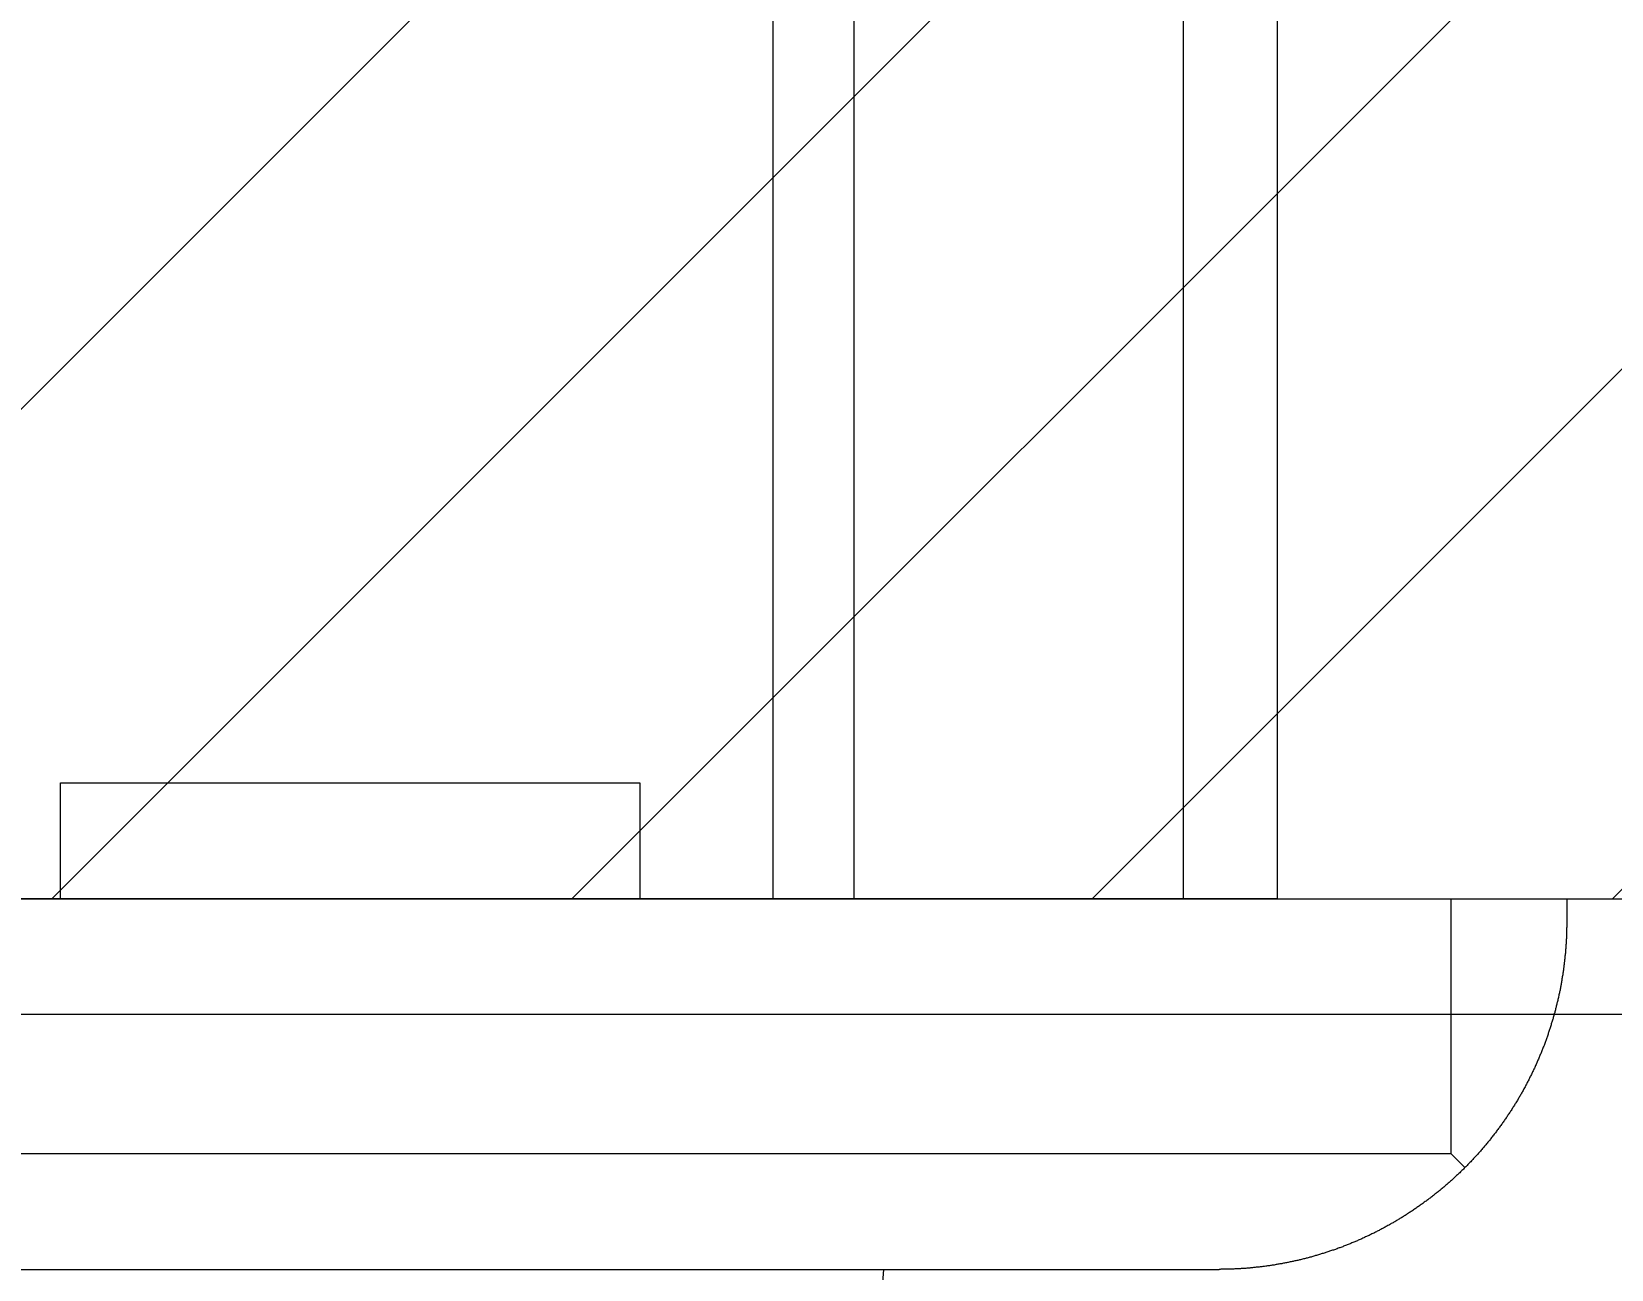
# Model space of a CAD drawing. Header units: millimetres. Extents: x -853320 to 19484, y -510814 to 9708.
# Drawn here: x 14288.6 to 14302.24, y 3745.61 to 3756.3 of the extents above; entities that cross this region are included whole.
import ezdxf

# ---------------------------------------------------------------- set-up
doc = ezdxf.new("R2010")
doc.units = ezdxf.units.MM
doc.linetypes.add('BEARBEITUNGEN', pattern=[0])
doc.linetypes.add('NASCOSTA', pattern=[9.525, 6.35, -3.175])
doc.layers.add('DS_ST_quote 1_50', color=7, linetype='Continuous')
for name, color, linetype, lineweight in [('F_ARREDI', 7, 'Continuous', 5), ('F_FERRAMENTA', 253, 'Continuous', 5), ('F_Guide', 1, 'Continuous', 9), ('F_MULTI laminato OPACO', 1, 'Continuous', 5), ('F_Proiezioni', 253, 'NASCOSTA', 9)]:
    doc.layers.add(name, color=color, linetype=linetype, lineweight=lineweight)
doc.styles.add('ARIAL', font='arial.ttf')
doc.dimstyles.new('ISO-100', dxfattribs={"dimtxt": 100, "dimasz": 5, "dimexe": 0.25, "dimexo": 6, "dimgap": 6, "dimtad": 1, "dimtxsty": 'ARIAL', "dimblk": 'ARCHTICK', "dimcen": 2.5, "dimdle": 15, "dimse1": 1, "dimse2": 1, "dimclrd": 256, "dimclre": 256, "dimclrt": 256, "dimadec": 0, "dimazin": 0, "dimtfac": 1, "dimtmove": 0, "dimatfit": 3, "dimldrblk": 'ARCHTICK', "dimfxl": 1, "dimlwd": -1, "dimlwe": -1, "dimarcsym": 0})

# ---------------------------------------------------------------- blocks, each defined once
blk = doc.blocks.new('CERNIERA_batttuta_pianta')
at = {"layer": 'F_FERRAMENTA'}
for p, q in [((813219.414, 528416.163), (813218.569, 528426.657)), ((813206.311, 528416.163), (813222.311, 528416.163)), ((813222.319, 528416.163), (813222.311, 528416.163)), ((813222.327, 528416.162), (813222.319, 528416.163)), ((813222.335, 528416.162), (813222.327, 528416.162)), ((813222.343, 528416.162), (813222.335, 528416.162)), ((813222.351, 528416.162), (813222.343, 528416.162)), ((813222.359, 528416.162), (813222.351, 528416.162)), ((813222.366, 528416.162), (813222.359, 528416.162)), ((813222.374, 528416.162), (813222.366, 528416.162)), ((813222.382, 528416.162), (813222.374, 528416.162)), ((813222.39, 528416.161), (813222.382, 528416.162)), ((813222.398, 528416.161), (813222.39, 528416.161)), ((813222.406, 528416.161), (813222.398, 528416.161)), ((813222.414, 528416.161), (813222.406, 528416.161)), ((813222.422, 528416.16), (813222.414, 528416.161)), ((813222.43, 528416.16), (813222.422, 528416.16)), ((813222.438, 528416.16), (813222.43, 528416.16)), ((813222.446, 528416.159), (813222.438, 528416.16)), ((813222.454, 528416.159), (813222.446, 528416.159)), ((813222.462, 528416.159), (813222.454, 528416.159)), ((813222.47, 528416.158), (813222.462, 528416.159)), ((813222.478, 528416.158), (813222.47, 528416.158)), ((813222.486, 528416.157), (813222.478, 528416.158)), ((813222.494, 528416.157), (813222.486, 528416.157)), ((813222.502, 528416.156), (813222.494, 528416.157)), ((813222.51, 528416.156), (813222.502, 528416.156)), ((813222.518, 528416.155), (813222.51, 528416.156)), ((813222.526, 528416.155), (813222.518, 528416.155)), ((813222.534, 528416.154), (813222.526, 528416.155)), ((813222.542, 528416.154), (813222.534, 528416.154)), ((813222.551, 528416.153), (813222.542, 528416.154)), ((813222.559, 528416.152), (813222.551, 528416.153)), ((813222.567, 528416.152), (813222.559, 528416.152)), ((813222.575, 528416.151), (813222.567, 528416.152)), ((813222.583, 528416.15), (813222.575, 528416.151)), ((813222.591, 528416.149), (813222.583, 528416.15)), ((813222.599, 528416.149), (813222.591, 528416.149)), ((813222.607, 528416.148), (813222.599, 528416.149)), ((813222.615, 528416.147), (813222.607, 528416.148)), ((813222.623, 528416.146), (813222.615, 528416.147)), ((813222.631, 528416.145), (813222.623, 528416.146)), ((813222.639, 528416.144), (813222.631, 528416.145)), ((813222.648, 528416.144), (813222.639, 528416.144)), ((813222.656, 528416.143), (813222.648, 528416.144)), ((813222.664, 528416.142), (813222.656, 528416.143)), ((813222.672, 528416.141), (813222.664, 528416.142)), ((813222.68, 528416.14), (813222.672, 528416.141)), ((813222.688, 528416.139), (813222.68, 528416.14)), ((813222.696, 528416.138), (813222.688, 528416.139)), ((813222.704, 528416.137), (813222.696, 528416.138)), ((813222.713, 528416.136), (813222.704, 528416.137)), ((813222.721, 528416.134), (813222.713, 528416.136)), ((813222.729, 528416.133), (813222.721, 528416.134)), ((813222.737, 528416.132), (813222.729, 528416.133)), ((813222.745, 528416.131), (813222.737, 528416.132)), ((813222.753, 528416.13), (813222.745, 528416.131)), ((813222.761, 528416.129), (813222.753, 528416.13)), ((813222.77, 528416.127), (813222.761, 528416.129)), ((813222.778, 528416.126), (813222.77, 528416.127)), ((813222.786, 528416.125), (813222.778, 528416.126)), ((813222.794, 528416.123), (813222.786, 528416.125)), ((813222.802, 528416.122), (813222.794, 528416.123)), ((813222.81, 528416.121), (813222.802, 528416.122)), ((813222.818, 528416.119), (813222.81, 528416.121)), ((813222.827, 528416.118), (813222.818, 528416.119)), ((813222.835, 528416.116), (813222.827, 528416.118)), ((813222.843, 528416.115), (813222.835, 528416.116)), ((813222.851, 528416.114), (813222.843, 528416.115)), ((813222.859, 528416.112), (813222.851, 528416.114)), ((813222.867, 528416.11), (813222.859, 528416.112)), ((813222.876, 528416.109), (813222.867, 528416.11)), ((813222.884, 528416.107), (813222.876, 528416.109)), ((813222.892, 528416.106), (813222.884, 528416.107)), ((813222.9, 528416.104), (813222.892, 528416.106)), ((813222.908, 528416.103), (813222.9, 528416.104)), ((813222.916, 528416.101), (813222.908, 528416.103)), ((813222.924, 528416.099), (813222.916, 528416.101)), ((813222.933, 528416.097), (813222.924, 528416.099)), ((813222.941, 528416.096), (813222.933, 528416.097)), ((813222.949, 528416.094), (813222.941, 528416.096)), ((813222.957, 528416.092), (813222.949, 528416.094)), ((813222.965, 528416.09), (813222.957, 528416.092)), ((813222.973, 528416.088), (813222.965, 528416.09)), ((813222.982, 528416.087), (813222.973, 528416.088)), ((813222.99, 528416.085), (813222.982, 528416.087)), ((813222.998, 528416.083), (813222.99, 528416.085)), ((813223.006, 528416.081), (813222.998, 528416.083)), ((813223.014, 528416.079), (813223.006, 528416.081)), ((813223.022, 528416.077), (813223.014, 528416.079)), ((813223.03, 528416.075), (813223.022, 528416.077)), ((813223.039, 528416.073), (813223.03, 528416.075)), ((813223.047, 528416.071), (813223.039, 528416.073)), ((813223.055, 528416.069), (813223.047, 528416.071)), ((813223.063, 528416.067), (813223.055, 528416.069)), ((813223.071, 528416.065), (813223.063, 528416.067)), ((813223.079, 528416.062), (813223.071, 528416.065)), ((813223.087, 528416.06), (813223.079, 528416.062)), ((813223.095, 528416.058), (813223.087, 528416.06)), ((813223.104, 528416.056), (813223.095, 528416.058)), ((813223.112, 528416.054), (813223.104, 528416.056)), ((813223.12, 528416.051), (813223.112, 528416.054)), ((813223.128, 528416.049), (813223.12, 528416.051)), ((813223.136, 528416.047), (813223.128, 528416.049)), ((813223.144, 528416.044), (813223.136, 528416.047)), ((813223.152, 528416.042), (813223.144, 528416.044)), ((813223.16, 528416.04), (813223.152, 528416.042)), ((813223.168, 528416.037), (813223.16, 528416.04)), ((813223.177, 528416.035), (813223.168, 528416.037)), ((813223.185, 528416.032), (813223.177, 528416.035)), ((813223.193, 528416.03), (813223.185, 528416.032)), ((813223.201, 528416.027), (813223.193, 528416.03)), ((813223.209, 528416.025), (813223.201, 528416.027)), ((813223.217, 528416.022), (813223.209, 528416.025)), ((813223.225, 528416.02), (813223.217, 528416.022)), ((813223.233, 528416.017), (813223.225, 528416.02)), ((813223.241, 528416.015), (813223.233, 528416.017)), ((813223.249, 528416.012), (813223.241, 528416.015)), ((813223.257, 528416.009), (813223.249, 528416.012)), ((813223.265, 528416.007), (813223.257, 528416.009)), ((813223.273, 528416.004), (813223.265, 528416.007)), ((813223.281, 528416.001), (813223.273, 528416.004)), ((813223.289, 528415.998), (813223.281, 528416.001)), ((813223.297, 528415.996), (813223.289, 528415.998)), ((813223.306, 528415.993), (813223.297, 528415.996)), ((813223.314, 528415.99), (813223.306, 528415.993)), ((813223.322, 528415.987), (813223.314, 528415.99)), ((813223.33, 528415.984), (813223.322, 528415.987)), ((813223.338, 528415.981), (813223.33, 528415.984)), ((813223.346, 528415.978), (813223.338, 528415.981)), ((813223.354, 528415.976), (813223.346, 528415.978)), ((813223.362, 528415.973), (813223.354, 528415.976)), ((813223.37, 528415.97), (813223.362, 528415.973)), ((813223.378, 528415.967), (813223.37, 528415.97)), ((813223.385, 528415.963), (813223.378, 528415.967)), ((813223.393, 528415.96), (813223.385, 528415.963)), ((813223.401, 528415.957), (813223.393, 528415.96)), ((813223.409, 528415.954), (813223.401, 528415.957)), ((813223.417, 528415.951), (813223.409, 528415.954)), ((813223.425, 528415.948), (813223.417, 528415.951)), ((813223.433, 528415.945), (813223.425, 528415.948)), ((813223.441, 528415.942), (813223.433, 528415.945)), ((813223.449, 528415.938), (813223.441, 528415.942)), ((813223.457, 528415.935), (813223.449, 528415.938)), ((813223.465, 528415.932), (813223.457, 528415.935)), ((813223.473, 528415.928), (813223.465, 528415.932)), ((813223.481, 528415.925), (813223.473, 528415.928)), ((813223.489, 528415.922), (813223.481, 528415.925)), ((813223.496, 528415.918), (813223.489, 528415.922)), ((813223.504, 528415.915), (813223.496, 528415.918)), ((813223.512, 528415.912), (813223.504, 528415.915)), ((813223.52, 528415.908), (813223.512, 528415.912)), ((813223.528, 528415.905), (813223.52, 528415.908)), ((813223.536, 528415.901), (813223.528, 528415.905)), ((813223.544, 528415.898), (813223.536, 528415.901)), ((813223.551, 528415.894), (813223.544, 528415.898)), ((813223.559, 528415.891), (813223.551, 528415.894)), ((813223.567, 528415.887), (813223.559, 528415.891)), ((813223.575, 528415.883), (813223.567, 528415.887)), ((813223.583, 528415.88), (813223.575, 528415.883)), ((813223.59, 528415.876), (813223.583, 528415.88)), ((813223.598, 528415.872), (813223.59, 528415.876)), ((813223.606, 528415.869), (813223.598, 528415.872)), ((813223.614, 528415.865), (813223.606, 528415.869)), ((813223.621, 528415.861), (813223.614, 528415.865)), ((813223.629, 528415.857), (813223.621, 528415.861)), ((813223.637, 528415.854), (813223.629, 528415.857)), ((813223.645, 528415.85), (813223.637, 528415.854)), ((813223.652, 528415.846), (813223.645, 528415.85)), ((813223.66, 528415.842), (813223.652, 528415.846)), ((813223.668, 528415.838), (813223.66, 528415.842)), ((813223.675, 528415.834), (813223.668, 528415.838)), ((813223.683, 528415.83), (813223.675, 528415.834)), ((813223.691, 528415.826), (813223.683, 528415.83)), ((813223.698, 528415.822), (813223.691, 528415.826)), ((813223.706, 528415.818), (813223.698, 528415.822)), ((813223.714, 528415.814), (813223.706, 528415.818)), ((813223.721, 528415.81), (813223.714, 528415.814)), ((813223.729, 528415.806), (813223.721, 528415.81)), ((813223.737, 528415.802), (813223.729, 528415.806)), ((813223.744, 528415.798), (813223.737, 528415.802)), ((813223.752, 528415.794), (813223.744, 528415.798)), ((813223.759, 528415.79), (813223.752, 528415.794)), ((813223.767, 528415.785), (813223.759, 528415.79)), ((813223.775, 528415.781), (813223.767, 528415.785)), ((813223.782, 528415.777), (813223.775, 528415.781)), ((813223.79, 528415.773), (813223.782, 528415.777)), ((813223.797, 528415.768), (813223.79, 528415.773)), ((813223.805, 528415.764), (813223.797, 528415.768)), ((813223.812, 528415.76), (813223.805, 528415.764)), ((813223.82, 528415.755), (813223.812, 528415.76)), ((813223.827, 528415.751), (813223.82, 528415.755)), ((813223.835, 528415.747), (813223.827, 528415.751)), ((813223.842, 528415.742), (813223.835, 528415.747)), ((813223.85, 528415.738), (813223.842, 528415.742)), ((813223.857, 528415.733), (813223.85, 528415.738)), ((813223.865, 528415.729), (813223.857, 528415.733)), ((813223.872, 528415.724), (813223.865, 528415.729)), ((813223.879, 528415.72), (813223.872, 528415.724)), ((813223.887, 528415.715), (813223.879, 528415.72)), ((813223.894, 528415.711), (813223.887, 528415.715)), ((813223.902, 528415.706), (813223.894, 528415.711)), ((813223.909, 528415.701), (813223.902, 528415.706)), ((813223.916, 528415.697), (813223.909, 528415.701)), ((813223.924, 528415.692), (813223.916, 528415.697)), ((813223.931, 528415.687), (813223.924, 528415.692)), ((813223.938, 528415.683), (813223.931, 528415.687)), ((813223.946, 528415.678), (813223.938, 528415.683)), ((813223.953, 528415.673), (813223.946, 528415.678)), ((813223.96, 528415.668), (813223.953, 528415.673)), ((813223.968, 528415.664), (813223.96, 528415.668)), ((813223.975, 528415.659), (813223.968, 528415.664)), ((813223.982, 528415.654), (813223.975, 528415.659)), ((813223.989, 528415.649), (813223.982, 528415.654)), ((813223.997, 528415.644), (813223.989, 528415.649)), ((813224.004, 528415.639), (813223.997, 528415.644)), ((813224.011, 528415.634), (813224.004, 528415.639)), ((813224.018, 528415.629), (813224.011, 528415.634)), ((813224.025, 528415.624), (813224.018, 528415.629)), ((813224.033, 528415.619), (813224.025, 528415.624)), ((813224.04, 528415.614), (813224.033, 528415.619)), ((813224.047, 528415.609), (813224.04, 528415.614)), ((813224.054, 528415.604), (813224.047, 528415.609)), ((813224.061, 528415.599), (813224.054, 528415.604)), ((813224.068, 528415.594), (813224.061, 528415.599)), ((813224.075, 528415.589), (813224.068, 528415.594)), ((813224.082, 528415.584), (813224.075, 528415.589)), ((813224.09, 528415.578), (813224.082, 528415.584)), ((813224.097, 528415.573), (813224.09, 528415.578)), ((813224.104, 528415.568), (813224.097, 528415.573)), ((813224.111, 528415.563), (813224.104, 528415.568)), ((813224.118, 528415.557), (813224.111, 528415.563)), ((813224.125, 528415.552), (813224.118, 528415.557)), ((813224.132, 528415.547), (813224.125, 528415.552)), ((813224.139, 528415.541), (813224.132, 528415.547)), ((813224.146, 528415.536), (813224.139, 528415.541)), ((813224.153, 528415.531), (813224.146, 528415.536)), ((813224.16, 528415.525), (813224.153, 528415.531)), ((813224.167, 528415.52), (813224.16, 528415.525)), ((813224.173, 528415.514), (813224.167, 528415.52)), ((813224.18, 528415.509), (813224.173, 528415.514)), ((813224.187, 528415.503), (813224.18, 528415.509)), ((813224.194, 528415.498), (813224.187, 528415.503)), ((813224.201, 528415.492), (813224.194, 528415.498)), ((813224.208, 528415.487), (813224.201, 528415.492)), ((813224.215, 528415.481), (813224.208, 528415.487)), ((813224.221, 528415.476), (813224.215, 528415.481)), ((813224.228, 528415.47), (813224.221, 528415.476)), ((813224.235, 528415.464), (813224.228, 528415.47)), ((813224.242, 528415.459), (813224.235, 528415.464)), ((813224.249, 528415.453), (813224.242, 528415.459)), ((813224.255, 528415.447), (813224.249, 528415.453)), ((813224.262, 528415.441), (813224.255, 528415.447)), ((813224.269, 528415.436), (813224.262, 528415.441)), ((813224.276, 528415.43), (813224.269, 528415.436)), ((813224.282, 528415.424), (813224.276, 528415.43)), ((813224.289, 528415.418), (813224.282, 528415.424)), ((813224.296, 528415.412), (813224.289, 528415.418)), ((813224.302, 528415.406), (813224.296, 528415.412)), ((813224.309, 528415.401), (813224.302, 528415.406)), ((813224.316, 528415.395), (813224.309, 528415.401)), ((813224.311, 528415.163), (813224.432, 528415.284)), ((813224.322, 528415.389), (813224.316, 528415.395)), ((813224.329, 528415.383), (813224.322, 528415.389)), ((813224.335, 528415.377), (813224.329, 528415.383)), ((813224.342, 528415.371), (813224.335, 528415.377)), ((813224.348, 528415.365), (813224.342, 528415.371)), ((813224.355, 528415.359), (813224.348, 528415.365)), ((813224.361, 528415.352), (813224.355, 528415.359)), ((813224.368, 528415.346), (813224.361, 528415.352)), ((813224.374, 528415.34), (813224.368, 528415.346)), ((813224.381, 528415.334), (813224.374, 528415.34)), ((813224.387, 528415.328), (813224.381, 528415.334)), ((813224.394, 528415.322), (813224.387, 528415.328)), ((813224.4, 528415.315), (813224.394, 528415.322)), ((813224.407, 528415.309), (813224.4, 528415.315)), ((813224.413, 528415.303), (813224.407, 528415.309)), ((813224.42, 528415.297), (813224.413, 528415.303)), ((813224.426, 528415.29), (813224.42, 528415.297)), ((813224.432, 528415.284), (813224.426, 528415.29)), ((813224.439, 528415.278), (813224.432, 528415.284)), ((813224.445, 528415.271), (813224.439, 528415.278)), ((813224.451, 528415.265), (813224.445, 528415.271)), ((813224.458, 528415.258), (813224.451, 528415.265)), ((813204.311, 528415.163), (813224.311, 528415.163)), ((813224.311, 528412.963), (813224.311, 528415.163)), ((813224.464, 528415.252), (813224.458, 528415.258)), ((813224.47, 528415.245), (813224.464, 528415.252)), ((813224.476, 528415.239), (813224.47, 528415.245)), ((813224.482, 528415.233), (813224.476, 528415.239)), ((813224.489, 528415.226), (813224.482, 528415.233)), ((813224.495, 528415.22), (813224.489, 528415.226)), ((813224.501, 528415.213), (813224.495, 528415.22)), ((813224.507, 528415.207), (813224.501, 528415.213)), ((813224.513, 528415.2), (813224.507, 528415.207)), ((813224.519, 528415.193), (813224.513, 528415.2)), ((813224.525, 528415.187), (813224.519, 528415.193)), ((813224.531, 528415.18), (813224.525, 528415.187)), ((813224.537, 528415.174), (813224.531, 528415.18)), ((813224.543, 528415.167), (813224.537, 528415.174)), ((813224.549, 528415.16), (813224.543, 528415.167)), ((813224.555, 528415.154), (813224.549, 528415.16)), ((813224.561, 528415.147), (813224.555, 528415.154)), ((813224.567, 528415.141), (813224.561, 528415.147)), ((813224.572, 528415.134), (813224.567, 528415.141)), ((813224.578, 528415.127), (813224.572, 528415.134)), ((813224.584, 528415.12), (813224.578, 528415.127)), ((813224.59, 528415.114), (813224.584, 528415.12)), ((813224.596, 528415.107), (813224.59, 528415.114)), ((813224.601, 528415.1), (813224.596, 528415.107)), ((813224.607, 528415.093), (813224.601, 528415.1)), ((813224.613, 528415.087), (813224.607, 528415.093)), ((813224.618, 528415.08), (813224.613, 528415.087)), ((813224.624, 528415.073), (813224.618, 528415.08)), ((813224.63, 528415.066), (813224.624, 528415.073)), ((813224.635, 528415.059), (813224.63, 528415.066)), ((813224.641, 528415.053), (813224.635, 528415.059)), ((813224.646, 528415.046), (813224.641, 528415.053)), ((813224.652, 528415.039), (813224.646, 528415.046)), ((813224.657, 528415.032), (813224.652, 528415.039)), ((813224.663, 528415.025), (813224.657, 528415.032)), ((813224.668, 528415.018), (813224.663, 528415.025)), ((813224.674, 528415.011), (813224.668, 528415.018)), ((813224.679, 528415.004), (813224.674, 528415.011)), ((813224.685, 528414.997), (813224.679, 528415.004)), ((813224.69, 528414.99), (813224.685, 528414.997)), ((813224.695, 528414.983), (813224.69, 528414.99)), ((813224.701, 528414.976), (813224.695, 528414.983)), ((813224.706, 528414.969), (813224.701, 528414.976)), ((813224.711, 528414.962), (813224.706, 528414.969)), ((813224.716, 528414.955), (813224.711, 528414.962)), ((813224.722, 528414.948), (813224.716, 528414.955)), ((813224.727, 528414.941), (813224.722, 528414.948)), ((813224.732, 528414.934), (813224.727, 528414.941)), ((813224.737, 528414.927), (813224.732, 528414.934)), ((813224.742, 528414.92), (813224.737, 528414.927)), ((813224.747, 528414.913), (813224.742, 528414.92)), ((813224.753, 528414.906), (813224.747, 528414.913)), ((813224.758, 528414.899), (813224.753, 528414.906)), ((813224.763, 528414.891), (813224.758, 528414.899)), ((813224.768, 528414.884), (813224.763, 528414.891)), ((813224.773, 528414.877), (813224.768, 528414.884)), ((813224.778, 528414.87), (813224.773, 528414.877)), ((813224.783, 528414.863), (813224.778, 528414.87)), ((813224.788, 528414.855), (813224.783, 528414.863)), ((813224.793, 528414.848), (813224.788, 528414.855)), ((813224.797, 528414.841), (813224.793, 528414.848)), ((813224.802, 528414.834), (813224.797, 528414.841)), ((813224.807, 528414.826), (813224.802, 528414.834)), ((813224.812, 528414.819), (813224.807, 528414.826)), ((813224.817, 528414.812), (813224.812, 528414.819)), ((813224.822, 528414.805), (813224.817, 528414.812)), ((813224.826, 528414.797), (813224.822, 528414.805)), ((813224.831, 528414.79), (813224.826, 528414.797)), ((813224.836, 528414.783), (813224.831, 528414.79)), ((813224.841, 528414.775), (813224.836, 528414.783)), ((813224.845, 528414.768), (813224.841, 528414.775)), ((813224.85, 528414.761), (813224.845, 528414.768)), ((813224.855, 528414.753), (813224.85, 528414.761)), ((813224.859, 528414.746), (813224.855, 528414.753)), ((813224.864, 528414.738), (813224.859, 528414.746)), ((813224.868, 528414.731), (813224.864, 528414.738)), ((813224.873, 528414.724), (813224.868, 528414.731)), ((813224.877, 528414.716), (813224.873, 528414.724)), ((813224.882, 528414.709), (813224.877, 528414.716)), ((813224.886, 528414.701), (813224.882, 528414.709)), ((813224.891, 528414.694), (813224.886, 528414.701)), ((813224.895, 528414.686), (813224.891, 528414.694)), ((813224.9, 528414.679), (813224.895, 528414.686)), ((813224.904, 528414.671), (813224.9, 528414.679)), ((813224.908, 528414.664), (813224.904, 528414.671)), ((813224.913, 528414.656), (813224.908, 528414.664)), ((813224.917, 528414.649), (813224.913, 528414.656)), ((813224.921, 528414.641), (813224.917, 528414.649)), ((813224.925, 528414.634), (813224.921, 528414.641)), ((813224.93, 528414.626), (813224.925, 528414.634)), ((813224.934, 528414.619), (813224.93, 528414.626)), ((813224.938, 528414.611), (813224.934, 528414.619)), ((813224.942, 528414.603), (813224.938, 528414.611)), ((813224.946, 528414.596), (813224.942, 528414.603)), ((813224.951, 528414.588), (813224.946, 528414.596)), ((813224.955, 528414.581), (813224.951, 528414.588)), ((813224.959, 528414.573), (813224.955, 528414.581)), ((813224.963, 528414.565), (813224.959, 528414.573)), ((813224.967, 528414.558), (813224.963, 528414.565)), ((813224.971, 528414.55), (813224.967, 528414.558)), ((813224.975, 528414.542), (813224.971, 528414.55)), ((813224.979, 528414.535), (813224.975, 528414.542)), ((813224.983, 528414.527), (813224.979, 528414.535)), ((813224.987, 528414.519), (813224.983, 528414.527)), ((813224.99, 528414.512), (813224.987, 528414.519)), ((813224.994, 528414.504), (813224.99, 528414.512)), ((813224.998, 528414.496), (813224.994, 528414.504)), ((813225.002, 528414.489), (813224.998, 528414.496)), ((813225.006, 528414.481), (813225.002, 528414.489)), ((813225.01, 528414.473), (813225.006, 528414.481)), ((813225.013, 528414.465), (813225.01, 528414.473)), ((813225.017, 528414.458), (813225.013, 528414.465)), ((813225.021, 528414.45), (813225.017, 528414.458)), ((813225.024, 528414.442), (813225.021, 528414.45)), ((813225.028, 528414.434), (813225.024, 528414.442)), ((813225.032, 528414.426), (813225.028, 528414.434)), ((813225.035, 528414.419), (813225.032, 528414.426)), ((813225.039, 528414.411), (813225.035, 528414.419)), ((813225.042, 528414.403), (813225.039, 528414.411)), ((813225.046, 528414.395), (813225.042, 528414.403)), ((813225.05, 528414.387), (813225.046, 528414.395)), ((813225.053, 528414.379), (813225.05, 528414.387)), ((813225.057, 528414.372), (813225.053, 528414.379)), ((813225.06, 528414.364), (813225.057, 528414.372)), ((813225.063, 528414.356), (813225.06, 528414.364)), ((813225.067, 528414.348), (813225.063, 528414.356)), ((813225.07, 528414.34), (813225.067, 528414.348)), ((813225.074, 528414.332), (813225.07, 528414.34)), ((813225.077, 528414.324), (813225.074, 528414.332)), ((813225.08, 528414.316), (813225.077, 528414.324)), ((813225.083, 528414.309), (813225.08, 528414.316)), ((813225.087, 528414.301), (813225.083, 528414.309)), ((813225.09, 528414.293), (813225.087, 528414.301)), ((813225.093, 528414.285), (813225.09, 528414.293)), ((813225.096, 528414.277), (813225.093, 528414.285)), ((813225.099, 528414.269), (813225.096, 528414.277)), ((813225.103, 528414.261), (813225.099, 528414.269)), ((813225.106, 528414.253), (813225.103, 528414.261)), ((813225.109, 528414.245), (813225.106, 528414.253)), ((813225.112, 528414.237), (813225.109, 528414.245)), ((813225.115, 528414.229), (813225.112, 528414.237)), ((813225.118, 528414.221), (813225.115, 528414.229)), ((813225.121, 528414.213), (813225.118, 528414.221)), ((813225.124, 528414.205), (813225.121, 528414.213)), ((813225.127, 528414.197), (813225.124, 528414.205)), ((813225.13, 528414.189), (813225.127, 528414.197)), ((813225.133, 528414.181), (813225.13, 528414.189)), ((813225.136, 528414.173), (813225.133, 528414.181)), ((813225.138, 528414.165), (813225.136, 528414.173)), ((813225.141, 528414.157), (813225.138, 528414.165)), ((813225.144, 528414.149), (813225.141, 528414.157)), ((813225.147, 528414.141), (813225.144, 528414.149)), ((813225.15, 528414.133), (813225.147, 528414.141)), ((813225.152, 528414.125), (813225.15, 528414.133)), ((813225.155, 528414.117), (813225.152, 528414.125)), ((813225.158, 528414.109), (813225.155, 528414.117)), ((813225.16, 528414.101), (813225.158, 528414.109)), ((813225.163, 528414.093), (813225.16, 528414.101)), ((813225.166, 528414.085), (813225.163, 528414.093)), ((813225.168, 528414.077), (813225.166, 528414.085)), ((813225.171, 528414.069), (813225.168, 528414.077)), ((813225.173, 528414.06), (813225.171, 528414.069)), ((813225.176, 528414.052), (813225.173, 528414.06)), ((813225.178, 528414.044), (813225.176, 528414.052)), ((813225.181, 528414.036), (813225.178, 528414.044)), ((813225.183, 528414.028), (813225.181, 528414.036)), ((813225.186, 528414.02), (813225.183, 528414.028)), ((813225.188, 528414.012), (813225.186, 528414.02)), ((813225.191, 528414.004), (813225.188, 528414.012)), ((813225.193, 528413.996), (813225.191, 528414.004)), ((813225.195, 528413.988), (813225.193, 528413.996)), ((813225.198, 528413.979), (813225.195, 528413.988)), ((813225.2, 528413.971), (813225.198, 528413.979)), ((813225.202, 528413.963), (813225.2, 528413.971)), ((813225.204, 528413.955), (813225.202, 528413.963)), ((813225.207, 528413.947), (813225.204, 528413.955)), ((813225.209, 528413.939), (813225.207, 528413.947)), ((813225.211, 528413.931), (813225.209, 528413.939)), ((813225.213, 528413.923), (813225.211, 528413.931)), ((813225.215, 528413.915), (813225.213, 528413.923)), ((813225.217, 528413.906), (813225.215, 528413.915)), ((813225.219, 528413.898), (813225.217, 528413.906)), ((813225.221, 528413.89), (813225.219, 528413.898)), ((813225.223, 528413.882), (813225.221, 528413.89)), ((813225.225, 528413.874), (813225.223, 528413.882)), ((813225.227, 528413.866), (813225.225, 528413.874)), ((813225.229, 528413.858), (813225.227, 528413.866)), ((813225.231, 528413.849), (813225.229, 528413.858)), ((813225.233, 528413.841), (813225.231, 528413.849)), ((813225.235, 528413.833), (813225.233, 528413.841)), ((813225.237, 528413.825), (813225.235, 528413.833)), ((813225.239, 528413.817), (813225.237, 528413.825)), ((813225.241, 528413.809), (813225.239, 528413.817)), ((813225.242, 528413.8), (813225.241, 528413.809)), ((813225.244, 528413.792), (813225.242, 528413.8)), ((813225.246, 528413.784), (813225.244, 528413.792)), ((813225.248, 528413.776), (813225.246, 528413.784)), ((813225.249, 528413.768), (813225.248, 528413.776)), ((813225.251, 528413.76), (813225.249, 528413.768)), ((813225.253, 528413.752), (813225.251, 528413.76)), ((813225.254, 528413.743), (813225.253, 528413.752)), ((813225.256, 528413.735), (813225.254, 528413.743)), ((813225.257, 528413.727), (813225.256, 528413.735)), ((813225.259, 528413.719), (813225.257, 528413.727)), ((813225.26, 528413.711), (813225.259, 528413.719)), ((813225.262, 528413.703), (813225.26, 528413.711)), ((813225.263, 528413.694), (813225.262, 528413.703)), ((813225.265, 528413.686), (813225.263, 528413.694)), ((813225.266, 528413.678), (813225.265, 528413.686)), ((813225.268, 528413.67), (813225.266, 528413.678)), ((813225.269, 528413.662), (813225.268, 528413.67)), ((813225.27, 528413.654), (813225.269, 528413.662)), ((813225.272, 528413.646), (813225.27, 528413.654)), ((813225.273, 528413.637), (813225.272, 528413.646)), ((813225.274, 528413.629), (813225.273, 528413.637)), ((813225.276, 528413.621), (813225.274, 528413.629)), ((813225.277, 528413.613), (813225.276, 528413.621)), ((813225.278, 528413.605), (813225.277, 528413.613)), ((813225.279, 528413.597), (813225.278, 528413.605)), ((813225.281, 528413.589), (813225.279, 528413.597)), ((813225.282, 528413.58), (813225.281, 528413.589)), ((813225.283, 528413.572), (813225.282, 528413.58)), ((813225.284, 528413.564), (813225.283, 528413.572)), ((813225.285, 528413.556), (813225.284, 528413.564)), ((813225.286, 528413.548), (813225.285, 528413.556)), ((813225.287, 528413.54), (813225.286, 528413.548)), ((813225.288, 528413.532), (813225.287, 528413.54)), ((813225.289, 528413.524), (813225.288, 528413.532)), ((813225.29, 528413.515), (813225.289, 528413.524)), ((813225.291, 528413.507), (813225.29, 528413.515)), ((813225.292, 528413.499), (813225.291, 528413.507)), ((813225.293, 528413.491), (813225.292, 528413.499)), ((813225.294, 528413.483), (813225.293, 528413.491)), ((813225.295, 528413.475), (813225.294, 528413.483)), ((813225.295, 528413.467), (813225.295, 528413.475)), ((813225.296, 528413.459), (813225.295, 528413.467)), ((813225.297, 528413.451), (813225.296, 528413.459)), ((813225.298, 528413.442), (813225.297, 528413.451)), ((813225.299, 528413.434), (813225.298, 528413.442)), ((813225.299, 528413.426), (813225.299, 528413.434)), ((813225.3, 528413.418), (813225.299, 528413.426)), ((813225.301, 528413.41), (813225.3, 528413.418)), ((813225.301, 528413.402), (813225.301, 528413.41)), ((813225.302, 528413.394), (813225.301, 528413.402)), ((813225.303, 528413.386), (813225.302, 528413.394)), ((813225.303, 528413.378), (813225.303, 528413.386)), ((813225.304, 528413.37), (813225.303, 528413.378)), ((813225.304, 528413.362), (813225.304, 528413.37)), ((813225.305, 528413.354), (813225.304, 528413.362)), ((813225.305, 528413.346), (813225.305, 528413.354)), ((813225.306, 528413.338), (813225.305, 528413.346)), ((813225.306, 528413.33), (813225.306, 528413.338)), ((813225.307, 528413.322), (813225.306, 528413.33)), ((813225.307, 528413.314), (813225.307, 528413.322)), ((813225.308, 528413.306), (813225.307, 528413.314)), ((813225.308, 528413.298), (813225.308, 528413.306)), ((813225.308, 528413.29), (813225.308, 528413.298)), ((813225.309, 528413.282), (813225.308, 528413.29)), ((813225.309, 528413.274), (813225.309, 528413.282)), ((813225.309, 528413.266), (813225.309, 528413.274)), ((813225.309, 528413.258), (813225.309, 528413.266)), ((813225.31, 528413.25), (813225.309, 528413.258)), ((813225.31, 528413.242), (813225.31, 528413.25)), ((813225.31, 528413.234), (813225.31, 528413.242)), ((813225.31, 528413.226), (813225.31, 528413.234)), ((813225.31, 528413.218), (813225.31, 528413.226)), ((813225.311, 528413.21), (813225.31, 528413.218)), ((813225.311, 528413.202), (813225.311, 528413.21)), ((813225.311, 528413.194), (813225.311, 528413.202)), ((813225.311, 528413.186), (813225.311, 528413.194)), ((813225.311, 528413.179), (813225.311, 528413.186)), ((813225.311, 528413.171), (813225.311, 528413.179)), ((813225.311, 528413.163), (813225.311, 528413.171)), ((813225.311, 528412.963), (813225.311, 528413.163)), ((813188.411, 528412.963), (813225.311, 528412.963)), ((813217.698, 528412.963), (813217.698, 528412.963)), ((813218.459, 528400.263), (813218.459, 528412.963)), ((813219.159, 528402.763), (813219.159, 528412.963)), ((813222.001, 528402.763), (813222.001, 528412.963))]:
    blk.add_line(p, q, dxfattribs=at)
at = {"layer": 'F_Guide', "color": 14, "linetype": 'BEARBEITUNGEN', "true_color": 0xaa0000}
for points in [[(813222.811, 528412.963), (813187.811, 528412.963), (813187.811, 528399.963), (813222.811, 528399.963)], [(813212.311, 528411.963), (813217.311, 528411.963), (813217.311, 528412.963), (813212.311, 528412.963)], [(813212.311, 528411.963), (813217.311, 528411.963), (813217.311, 528412.963), (813212.311, 528412.963)]]:
    blk.add_lwpolyline(points, close=True, dxfattribs=at)
blk = doc.blocks.new('ARMADIO_camera doppia_pianta')
at = {"layer": 'F_MULTI laminato OPACO', "transparency": 33554508}
h = blk.add_hatch(dxfattribs=at)
h.set_pattern_fill('ANSI31', color=6, angle=180)
h.set_pattern_definition([(225, (747484.5367, 534915.7557), (2.24506403, -2.24506403), [])])
h.paths.add_polyline_path([(28146.114, 3878.66), (28146.114, 3860.66), (28596.114, 3860.66), (28596.114, 3878.66)])
at = {"layer": 'F_MULTI laminato OPACO', "color": 6}
blk.add_lwpolyline([(28146.114, 3878.66), (28146.114, 3860.66), (28596.114, 3860.66), (28596.114, 3878.66)], close=True, dxfattribs=at)
at = {"layer": 'F_MULTI laminato OPACO'}
blk.add_lwpolyline([(28161.114, 3277.66), (28591.114, 3277.66), (28591.114, 3859.66), (28161.114, 3859.66)], close=True, dxfattribs=at)
at = {"layer": 'F_Proiezioni'}
blk.add_lwpolyline([(28146.114, 3861.66), (28146.114, 4311.66, -0.414214), (28596.114, 3861.66)], format="xyb", dxfattribs=at)
at = {"color": 2, "xscale": -1, "rotation": 180}
blk.add_blockref('CERNIERA_batttuta_pianta', (-785038.197, 532273.623), dxfattribs=at)
blk = doc.blocks.new('_ArchTick')
at = {"color": 0, "linetype": 'ByBlock', "const_width": 0.15}
blk.add_lwpolyline([(-0.5, -0.5), (0.5, 0.5)], dxfattribs=at)
blk = doc.blocks.new('*D146')
at = {"layer": 'Defpoints', "color": 0, "transparency": 16777216}
for p in [(5588.556, 7348.815), (19268.524, 2810.66), (19483.824, 2810.66)]:
    blk.add_point(p, dxfattribs=at)
at = {"layer": 'DS_ST_quote 1_50', "transparency": 16777216}
blk.add_line((19268.524, 7363.815), (19268.524, 2795.66), dxfattribs=at)
at = {"layer": 'DS_ST_quote 1_50', "transparency": 16777216, "xscale": 5, "yscale": 5, "zscale": 5}
for p, rotation in [((19268.524, 7348.815), 90), ((19268.524, 2810.66), 270)]:
    blk.add_blockref('_ArchTick', p, dxfattribs=dict(at, rotation=rotation))
at = {"layer": 'DS_ST_quote 1_50', "transparency": 16777216, "insert": (19202.429, 5079.737), "char_height": 100, "attachment_point": 5, "rotation": 90, "style": 'ARIAL'}
blk.add_mtext('4538,15', dxfattribs=at)

msp = doc.modelspace()

# ---------------------------------------------------------------- block references
at = {"layer": 'F_ARREDI'}
msp.add_blockref('ARMADIO_camera doppia_pianta', (-13885.264, -111.845), dxfattribs=at)

# ---------------------------------------------------------------- dimensions: what is measured, and where the dimension line sits
at = {"layer": 'DS_ST_quote 1_50', "color": 4}
dim = msp.add_linear_dim(base=(19268.5243, 2810.6601), p1=(5588.556, 7348.8148), p2=(19483.824, 2810.6601), angle=90, dimstyle='ISO-100', dxfattribs=at)
dim.commit()
dim.dimension.update_dxf_attribs({"geometry": '*D146', "text_midpoint": (19202.4288, 5079.7375)})

doc.saveas('drawing.dxf')
